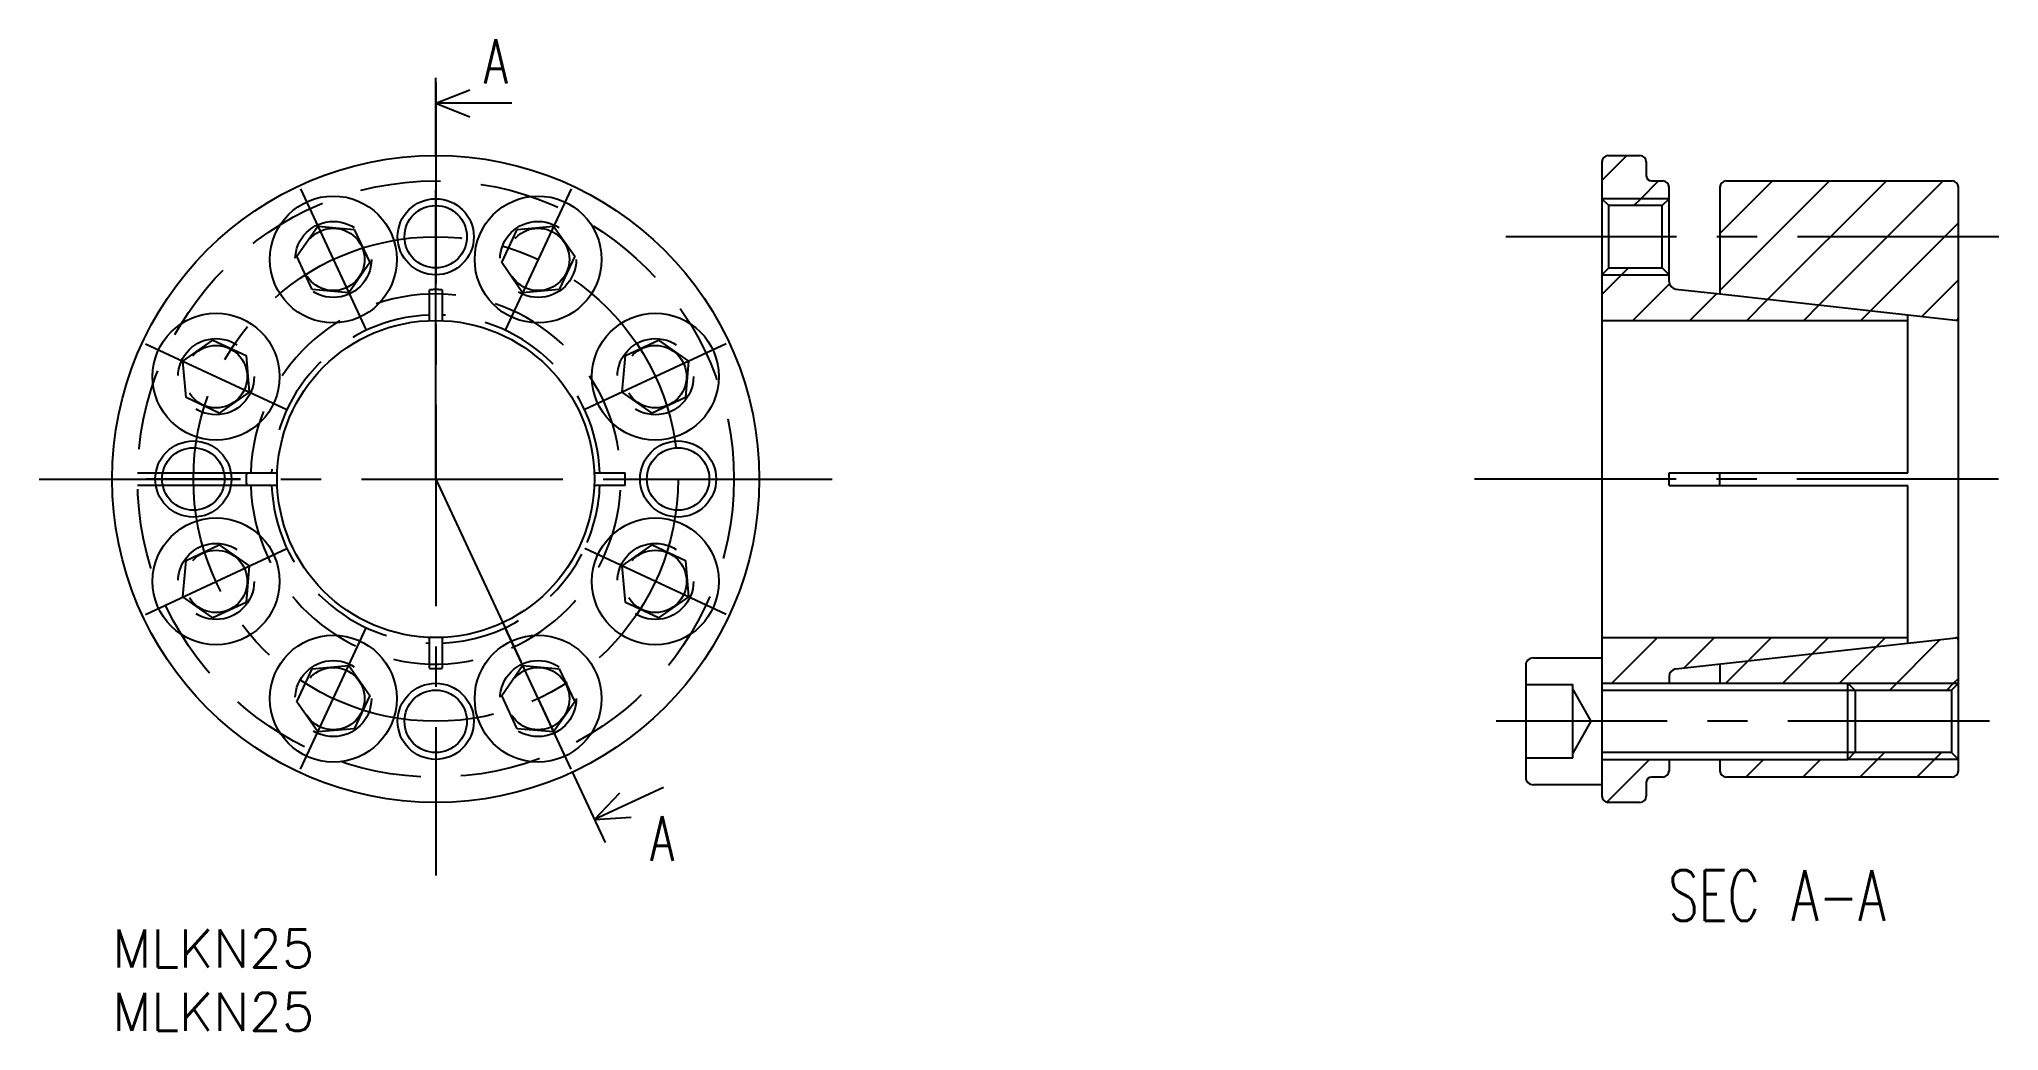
# Model space of a CAD drawing. Extents: x -6 to 149, y -8 to 70.
import ezdxf
from ezdxf.enums import TextEntityAlignment as Align

# ---------------------------------------------------------------- set-up
doc = ezdxf.new("R2010")
doc.units = 0
doc.header["$LTSCALE"] = 0.5
doc.linetypes.add('CENTER', pattern=[50.8, 31.75, -6.35, 6.35, -6.35])
doc.linetypes.add('DASHED', pattern=[19.05, 12.7, -6.35])
for name, color, linetype in [('MSM_CENTER', 1, 'CENTER'), ('MSM_CONTINUOUS', 7, 'CONTINUOUS'), ('MSM_DASHED', 4, 'DASHED'), ('MSM_NARROW', 5, 'CONTINUOUS'), ('MSM_PART_NUMBER', 7, 'CONTINUOUS')]:
    doc.layers.add(name, color=color, linetype=linetype)
doc.styles.get("Standard").update_dxf_attribs({"font": 'txt.shx', "height": 3, "bigfont": 'bigfont.shx'})

msp = doc.modelspace()

# ---------------------------------------------------------------- linework, layer by layer
at = {"layer": 'MSM_CENTER'}
for p, q in [((25.5, 35.5), (25.5, 67.12)), ((25.5, 66.75), (25.5, 4.25)), ((14.83, 58.38), (20.03, 47.24)), ((25.5, 50.89), (25.5, 58.31)), ((36.17, 58.38), (30.97, 47.24)), ((148.68, 54.6), (109.82, 54.6)), ((2.62, 46.17), (13.76, 40.97)), ((48.38, 46.17), (37.24, 40.97)), ((-5.75, 35.5), (56.75, 35.5)), ((10.11, 35.5), (2.69, 35.5)), ((25.5, 35.5), (38.86, 6.84)), ((40.89, 35.5), (48.31, 35.5)), ((148.65, 35.5), (107.33, 35.5)), ((2.62, 24.83), (13.76, 30.03)), ((48.38, 24.83), (37.24, 30.03)), ((14.83, 12.62), (20.03, 23.76)), ((36.17, 12.62), (30.97, 23.76)), ((147.94, 16.4), (109.08, 16.4))]:
    msp.add_line(p, q, dxfattribs=at)
msp.add_circle((25.5, 35.5), 19.1, dxfattribs=at)
at = {"layer": 'MSM_CONTINUOUS'}
for p, q in [((117.4, 60.5), (117.4, 10.5)), ((117.9, 61), (120.4, 61)), ((120.9, 60.5), (120.9, 59.41)), ((121.31, 59), (122.2, 59)), ((127.2, 59), (145, 59)), ((117.94, 57.06), (117.4, 57.6)), ((122.7, 57.6), (122.16, 57.06)), ((122.7, 51.07), (122.7, 58.5)), ((126.7, 58.5), (126.7, 50.09)), ((145.5, 12.5), (145.5, 58.5)), ((122.16, 57.06), (117.94, 57.06)), ((117.94, 52.14), (117.94, 57.06)), ((122.16, 52.14), (122.16, 57.06)), ((14.55, 53.06), (16.21, 55.43)), ((16.21, 55.43), (19.08, 55.18)), ((19.08, 55.18), (20.3, 52.56)), ((30.7, 52.56), (31.92, 55.18)), ((31.92, 55.18), (34.79, 55.43)), ((34.79, 55.43), (36.45, 53.06)), ((15.77, 50.45), (14.55, 53.06)), ((20.3, 52.56), (18.65, 50.19)), ((32.35, 50.19), (30.7, 52.56)), ((36.45, 53.06), (35.23, 50.45)), ((117.4, 51.6), (117.94, 52.14)), ((117.94, 52.14), (122.16, 52.14)), ((122.16, 52.14), (122.7, 51.6)), ((18.65, 50.19), (15.77, 50.45)), ((35.23, 50.45), (32.35, 50.19)), ((123.23, 50.47), (126.7, 50.09)), ((126.7, 50.09), (145.5, 48)), ((117.4, 48), (141.5, 48)), ((141.5, 36), (141.5, 48.44)), ((5.57, 44.79), (7.94, 46.45)), ((7.94, 46.45), (10.55, 45.23)), ((40.45, 45.23), (43.06, 46.45)), ((43.06, 46.45), (45.43, 44.79)), ((5.82, 41.92), (5.57, 44.79)), ((10.55, 45.23), (10.81, 42.35)), ((40.19, 42.35), (40.45, 45.23)), ((45.43, 44.79), (45.18, 41.92)), ((8.44, 40.7), (5.82, 41.92)), ((10.81, 42.35), (8.44, 40.7)), ((42.56, 40.7), (40.19, 42.35)), ((45.18, 41.92), (42.56, 40.7)), ((3.99, 36), (8.81, 36)), ((122.7, 36), (141.5, 36)), ((122.7, 35), (122.7, 36)), ((126.7, 35), (126.7, 36)), ((8.81, 35), (3.99, 35)), ((122.7, 35), (141.5, 35)), ((141.5, 22.56), (141.5, 35)), ((5.82, 29.08), (8.44, 30.3)), ((8.44, 30.3), (10.81, 28.65)), ((40.19, 28.65), (42.56, 30.3)), ((42.56, 30.3), (45.18, 29.08)), ((5.57, 26.21), (5.82, 29.08)), ((10.81, 28.65), (10.55, 25.77)), ((40.45, 25.77), (40.19, 28.65)), ((45.18, 29.08), (45.43, 26.21)), ((7.94, 24.55), (5.57, 26.21)), ((10.55, 25.77), (7.94, 24.55)), ((43.06, 24.55), (40.45, 25.77)), ((45.43, 26.21), (43.06, 24.55)), ((117.4, 23), (141.5, 23)), ((123.23, 20.53), (145.3, 22.98)), ((14.55, 17.94), (15.77, 20.55)), ((15.77, 20.55), (18.65, 20.81)), ((18.65, 20.81), (20.3, 18.44)), ((30.7, 18.44), (32.35, 20.81)), ((32.35, 20.81), (35.23, 20.55)), ((35.23, 20.55), (36.45, 17.94)), ((111.4, 20.8), (111.4, 12)), ((112, 21.4), (117.4, 21.4)), ((126.7, 20.91), (126.7, 19.4)), ((111.4, 19.29), (115.1, 19.29)), ((115.1, 13.51), (115.1, 19.29)), ((115.1, 18.9), (116.54, 16.4)), ((117.4, 19.4), (136.79, 19.4)), ((122.7, 19.93), (122.7, 19.4)), ((136.79, 13.4), (136.79, 19.4)), ((137.4, 18.79), (136.79, 19.4)), ((137.33, 18.86), (144.96, 18.86)), ((137.4, 14.01), (137.4, 18.79)), ((144.96, 18.86), (145.5, 19.4)), ((144.96, 18.86), (144.96, 13.94)), ((16.21, 15.57), (14.55, 17.94)), ((20.3, 18.44), (19.08, 15.82)), ((31.92, 15.82), (30.7, 18.44)), ((36.45, 17.94), (34.79, 15.57)), ((19.08, 15.82), (16.21, 15.57)), ((34.79, 15.57), (31.92, 15.82)), ((116.54, 16.4), (115.1, 13.9)), ((136.79, 13.4), (137.4, 14.01)), ((144.96, 13.94), (137.33, 13.94)), ((145.5, 13.4), (144.96, 13.94)), ((111.4, 13.51), (115.1, 13.51)), ((117.4, 13.4), (136.79, 13.4)), ((122.7, 13.4), (122.7, 12.5)), ((126.7, 13.4), (126.7, 12.5)), ((117.4, 11.4), (112, 11.4)), ((120.9, 11.59), (120.9, 10.5)), ((122.2, 12), (121.31, 12)), ((145, 12), (127.2, 12)), ((120.4, 10), (117.9, 10))]:
    msp.add_line(p, q, dxfattribs=at)
for centre, radius in [((25.5, 35.5), 25.5), ((17.43, 52.81), 5), ((33.57, 52.81), 5), ((25.5, 54.6), 2.46), ((8.19, 43.57), 5), ((25.5, 35.5), 12.5), ((42.81, 43.57), 5), ((6.4, 35.5), 2.46), ((44.6, 35.5), 2.46), ((8.19, 27.43), 5), ((42.81, 27.43), 5), ((17.43, 18.19), 5), ((33.57, 18.19), 5), ((25.5, 16.4), 2.46)]:
    msp.add_circle(centre, radius, dxfattribs=at)
for centre, radius, start, end in [((117.9, 60.5), 0.5, 90, 180), ((120.4, 60.5), 0.5, 360, 90), ((121.31, 59.41), 0.41, 180, 270), ((122.2, 58.5), 0.5, 360, 90), ((127.2, 58.5), 0.5, 90, 180), ((145, 58.5), 0.5, 360, 90), ((123.3, 51.07), 0.6, 180, 263.66), ((145.3, 48.22), 0.2, 263.66, 360), ((145.3, 22.78), 0.2, 360, 96.34), ((112, 20.8), 0.6, 90, 180), ((123.3, 19.93), 0.6, 96.34, 180), ((122.2, 12.5), 0.5, 270, 360), ((127.2, 12.5), 0.5, 180, 270), ((145, 12.5), 0.5, 270, 360), ((112, 12), 0.6, 180, 270), ((121.31, 11.59), 0.41, 90, 180), ((117.9, 10.5), 0.5, 180, 270), ((120.4, 10.5), 0.5, 270, 360)]:
    msp.add_arc(centre, radius, start, end, dxfattribs=at)
at = {"layer": 'MSM_DASHED'}
for p, q in [((25, 47.99), (25, 50.42)), ((26, 50.42), (26, 47.99)), ((2.01, 36), (2.51, 36)), ((2.51, 36), (3.99, 36)), ((8.81, 36), (13.01, 36)), ((37.99, 36), (40.42, 36)), ((2.51, 35), (2.01, 35)), ((3.99, 35), (2.51, 35)), ((13.01, 35), (8.81, 35)), ((40.42, 35), (37.99, 35)), ((25, 20.58), (25, 23.01)), ((26, 23.01), (26, 20.58))]:
    msp.add_line(p, q, dxfattribs=at)
for centre, radius in [((25.5, 35.5), 23.5), ((17.43, 52.81), 3), ((33.57, 52.81), 3), ((17.43, 52.81), 2.46), ((33.57, 52.81), 2.46), ((8.19, 43.57), 3), ((42.81, 43.57), 3), ((8.19, 43.57), 2.46), ((42.81, 43.57), 2.46), ((8.19, 27.43), 3), ((8.19, 27.43), 2.46), ((42.81, 27.43), 3), ((42.81, 27.43), 2.46), ((17.43, 18.19), 3), ((17.43, 18.19), 2.46), ((33.57, 18.19), 3), ((33.57, 18.19), 2.46)]:
    msp.add_circle(centre, radius, dxfattribs=at)
for radius, start, end in [(14.59, 181.9641, 178.0359), (14.93, 88.0812, 91.9188), (12.94, 92.2137, 177.7863), (12.94, 2.2102, 87.7863), (14.93, 178.0812, 181.9188), (14.93, 358.0812, 1.9188), (12.94, 182.2137, 267.7863), (12.94, 337.2137, 357.7865), (12.94, 272.2137, 332.7863), (14.93, 268.0812, 271.9188)]:
    msp.add_arc((25.5, 35.5), radius, start, end, dxfattribs=at)
at = {"layer": 'MSM_NARROW'}
for p, q in [((117.4, 59.03), (119.37, 61)), ((120.46, 57.6), (121.86, 59)), ((126.7, 54.86), (130.84, 59)), ((126.7, 50.37), (135.33, 59)), ((130.49, 49.67), (139.82, 59)), ((134.53, 49.22), (144.31, 59)), ((122.7, 57.6), (117.4, 57.6)), ((119.92, 57.06), (120.46, 57.6)), ((138.57, 48.77), (145.5, 55.7)), ((117.4, 51.6), (122.7, 51.6)), ((117.4, 50.05), (118.95, 51.6)), ((118.95, 51.6), (119.49, 52.14)), ((142.61, 48.32), (145.5, 51.21)), ((119.84, 48), (122.73, 50.89)), ((124.33, 48), (126.45, 50.12)), ((128.82, 48), (130.49, 49.67)), ((133.31, 48), (134.53, 49.22)), ((137.8, 48), (138.57, 48.77)), ((118.18, 19.4), (121.78, 23)), ((123.87, 20.6), (126.27, 23)), ((128.92, 21.16), (130.76, 23)), ((131.65, 19.4), (133.97, 21.72)), ((133.97, 21.72), (135.25, 23)), ((136.14, 19.4), (139.02, 22.28)), ((139.02, 22.28), (139.74, 23)), ((140.09, 18.86), (144.07, 22.84)), ((127.16, 19.4), (128.92, 21.16)), ((117.4, 18.86), (137.33, 18.86)), ((136.79, 19.4), (145.5, 19.4)), ((144.58, 18.86), (145.12, 19.4)), ((145.12, 19.4), (145.5, 19.78)), ((137.33, 13.94), (117.4, 13.94)), ((139.12, 13.4), (139.67, 13.94)), ((143.61, 13.4), (144.16, 13.94)), ((117.78, 10.02), (121.16, 13.4)), ((128.74, 12), (130.14, 13.4)), ((133.23, 12), (134.63, 13.4)), ((145.5, 13.4), (136.79, 13.4)), ((137.72, 12), (139.12, 13.4)), ((142.21, 12), (143.61, 13.4))]:
    msp.add_line(p, q, dxfattribs=at)
for centre in [(25.5, 54.6), (6.4, 35.5), (44.6, 35.5), (25.5, 16.4)]:
    msp.add_circle(centre, 3, dxfattribs=at)
at = {"layer": 'MSM_PART_NUMBER'}
for p, q in [((25.5, 65.12), (28.2, 66.18)), ((31.5, 65.12), (25.5, 65.12)), ((25.5, 65.12), (28.2, 64.06)), ((43.46, 11.19), (38.02, 8.65)), ((38.02, 8.65), (40.02, 10.76)), ((38.02, 8.65), (40.91, 8.84))]:
    msp.add_line(p, q, dxfattribs=at)

# ---------------------------------------------------------------- texts
at = {"layer": 'MSM_PART_NUMBER', "width": 0.7}
for p in [(29.29, 70.18), (42.4, 8.91)]:
    msp.add_text('A', height=3.5, dxfattribs=at).set_placement(p, align=Align.TOP_LEFT)
msp.add_text('SEC A-A', height=4, dxfattribs=at).set_placement((122.63, -0.53), align=Align.BOTTOM_LEFT)
at = {"layer": 'MSM_PART_NUMBER'}
for p in [(0, -3), (0, -8)]:
    msp.add_text('MLKN25', height=3, dxfattribs=at).set_placement(p)

doc.saveas('drawing.dxf')
